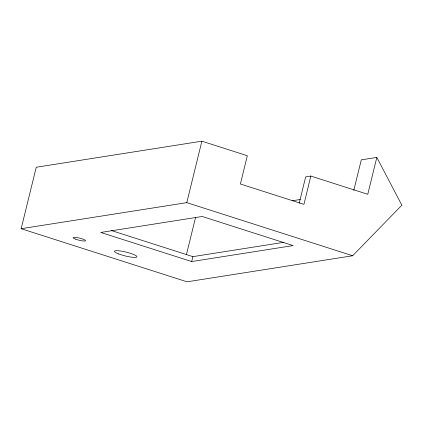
<?xml version="1.0" encoding="UTF-8"?>
<svg xmlns="http://www.w3.org/2000/svg" width="423" height="423" viewBox="0 0 423 423"><rect width="100%" height="100%" fill="white"/><g stroke="black" fill="none" stroke-linecap="round" stroke-linejoin="round"><path stroke-width="0.63" d="M299.225 203.283L305.644 176.872L310.82 176.058L367.767 194.294L376.824 157.414L361.295 159.857L353.797 190.376M310.82 176.058L303.947 204.357L240.391 184.005L247.333 155.733L201.887 141.182L36.246 167.249L21.15 228.706L187.029 281.818L352.671 255.751L401.85 205.208L376.824 157.414M21.15 228.706L186.792 202.643L201.887 141.182M186.421 254.657L195.627 217.173M191.677 261.557L293.134 245.589L202.242 216.491L100.785 232.454L191.677 261.557L192.888 256.639L283.933 242.31M292.505 200.708L300.335 199.476M186.792 202.643L352.671 255.751M111.397 230.546L192.888 256.639M118.567 253.89A11.558 1.967 13.8 0 0 136.798 257.004A11.558 1.967 13.8 0 0 121.776 251.199A11.558 1.967 13.8 0 0 118.567 253.89M75.347 239.095A6.424 1.095 13.8 0 0 85.472 240.824A6.424 1.095 13.8 0 0 77.129 237.599A6.424 1.095 13.8 0 0 75.347 239.095"/></g></svg>
